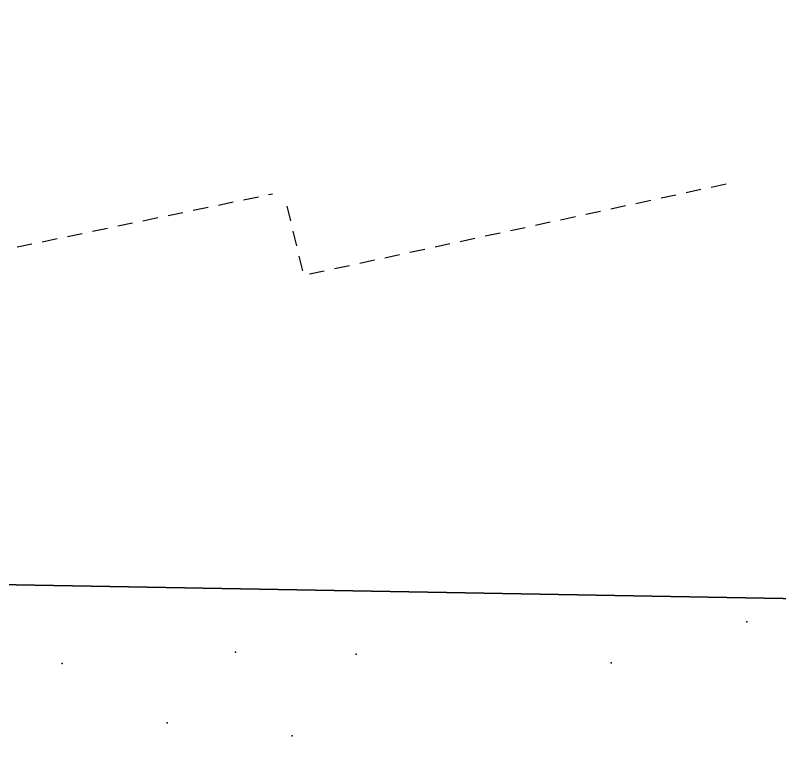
# Model space of a CAD drawing. Header units: metres. Extents: x 8858 to 9287, y -8974 to -8722.
# Drawn here: x 9056.3 to 9092.57, y -8771.87 to -8736.81 of the extents above; entities that cross this region are included whole.
import ezdxf

# ---------------------------------------------------------------- set-up
doc = ezdxf.new("R2010")
doc.units = ezdxf.units.M
for name, color, linetype in [('BOUNDARY', 7, 'Continuous'), ('CURB', 7, 'Continuous'), ('GRASS', 7, 'Continuous'), ('GROUND', 7, 'Continuous'), ('TREE', 7, 'Continuous')]:
    doc.layers.add(name, color=color, linetype=linetype)

msp = doc.modelspace()

# ---------------------------------------------------------------- linework, layer by layer
at = {"layer": 'BOUNDARY'}
msp.add_lwpolyline([(9000.038, -8745.653), (9005.117, -8744.598), (9004.994, -8744.013), (9019.644, -8740.936), (9019.765, -8741.508), (9024.909, -8740.441), (9024.786, -8739.855), (9039.267, -8736.814), (9039.39, -8737.399), (9041.246, -8737.009), (9046.842, -8764.738), (9054.559, -8763.782), (9096.271, -8764.534), (9111.205, -8761.26), (9143.347, -8755.734)], dxfattribs=at)
at = {"layer": 'CURB'}
for points in [[(9088.128, -8745.216), (9088.831, -8745.064)], [(9089.319, -8744.959), (9090.022, -8744.807)], [(9067.128, -8745.56), (9067.832, -8745.414)], [(9068.321, -8745.312), (9068.506, -8745.273)], [(9086.936, -8745.474), (9087.639, -8745.322)], [(9065.934, -8745.809), (9066.638, -8745.662)], [(9069.182, -8745.861), (9069.352, -8746.559)], [(9084.553, -8745.989), (9085.256, -8745.837)], [(9085.745, -8745.731), (9086.448, -8745.579)], [(9063.548, -8746.306), (9064.251, -8746.159)], [(9064.741, -8746.057), (9065.445, -8745.911)], [(9083.362, -8746.246), (9084.065, -8746.094)], [(9062.354, -8746.555), (9063.058, -8746.408)], [(9080.979, -8746.761), (9081.682, -8746.609)], [(9082.17, -8746.504), (9082.873, -8746.352)], [(9059.967, -8747.052), (9060.671, -8746.905)], [(9061.161, -8746.803), (9061.865, -8746.657)], [(9079.788, -8747.019), (9080.49, -8746.867)], [(9058.774, -8747.3), (9059.478, -8747.154)], [(9069.47, -8747.045), (9069.64, -8747.744)], [(9078.596, -8747.276), (9079.299, -8747.125)], [(9056.387, -8747.798), (9057.091, -8747.651)], [(9057.581, -8747.549), (9058.285, -8747.402)], [(9076.213, -8747.791), (9076.916, -8747.64)], [(9077.405, -8747.534), (9078.107, -8747.382)], [(9075.022, -8748.049), (9075.724, -8747.897)], [(9069.758, -8748.23), (9069.928, -8748.928)], [(9072.639, -8748.564), (9073.341, -8748.412)], [(9073.83, -8748.307), (9074.533, -8748.155)], [(9071.447, -8748.822), (9072.15, -8748.67)], [(9070.256, -8749.079), (9070.959, -8748.927)]]:
    msp.add_lwpolyline(points, dxfattribs=at)
at = {"layer": 'GRASS'}
msp.add_lwpolyline([(9096.271, -8764.534), (9054.559, -8763.782), (9054.063, -8763.843), (9054.161, -8763.841), (9054.257, -8763.857), (9054.348, -8763.892), (9054.432, -8763.945), (9054.503, -8764.013), (9054.559, -8764.093), (9054.599, -8764.182), (9054.62, -8764.278), (9055.804, -8773.828)], dxfattribs=at)
at = {"layer": 'GROUND'}
msp.add_lwpolyline([(9055.804, -8773.828), (9054.62, -8764.278), (9054.599, -8764.182), (9054.559, -8764.093), (9054.503, -8764.013), (9054.432, -8763.945), (9054.348, -8763.892), (9054.257, -8763.857), (9054.161, -8763.841), (9054.063, -8763.843), (9054.559, -8763.782), (9096.271, -8764.534)], dxfattribs=at)
at = {"layer": 'TREE'}
for p in [(9091.014, -8765.57), (9066.746, -8767.002), (9072.475, -8767.1), (9058.526, -8767.55), (9084.578, -8767.517), (9063.501, -8770.361), (9069.439, -8770.974)]:
    msp.add_point(p, dxfattribs=at)

doc.saveas('drawing.dxf')
